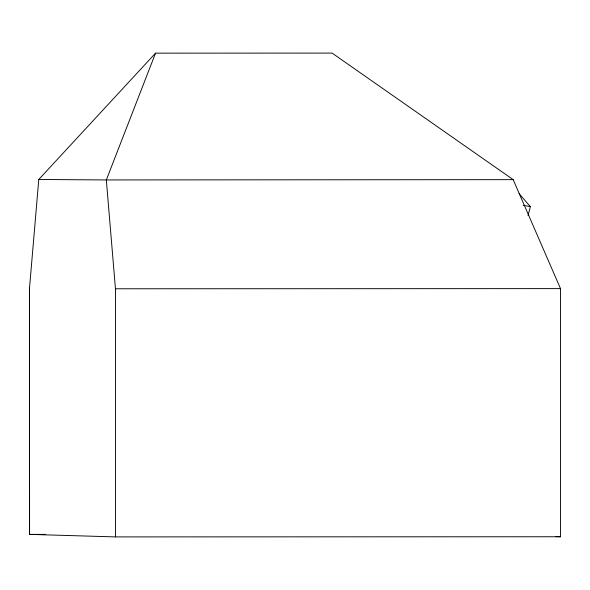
<?xml version="1.0" encoding="UTF-8"?>
<svg xmlns="http://www.w3.org/2000/svg" width="590" height="590" viewBox="0 0 590 590"><rect width="100%" height="100%" fill="white"/><g stroke="black" fill="none" stroke-linecap="round" stroke-linejoin="round"><path stroke-width="0.89" d="M29.5 288.193L38.778 179.478L155.539 53.152L332.104 53.093L513.175 179.648L560.5 288.613L560.485 536.753L115.456 536.907L29.581 534.385L29.5 288.193L29.5 534.385L45.246 534.378M528.028 215.49L530.373 206.618L519.067 193.653M155.539 53.152L106.325 179.943L115.456 288.776L115.456 536.907M513.175 179.648L106.325 179.943L38.778 179.478M115.456 288.776L560.5 288.613M555.898 536.612L560.485 536.753M523.212 205.305L530.373 206.618"/></g></svg>
